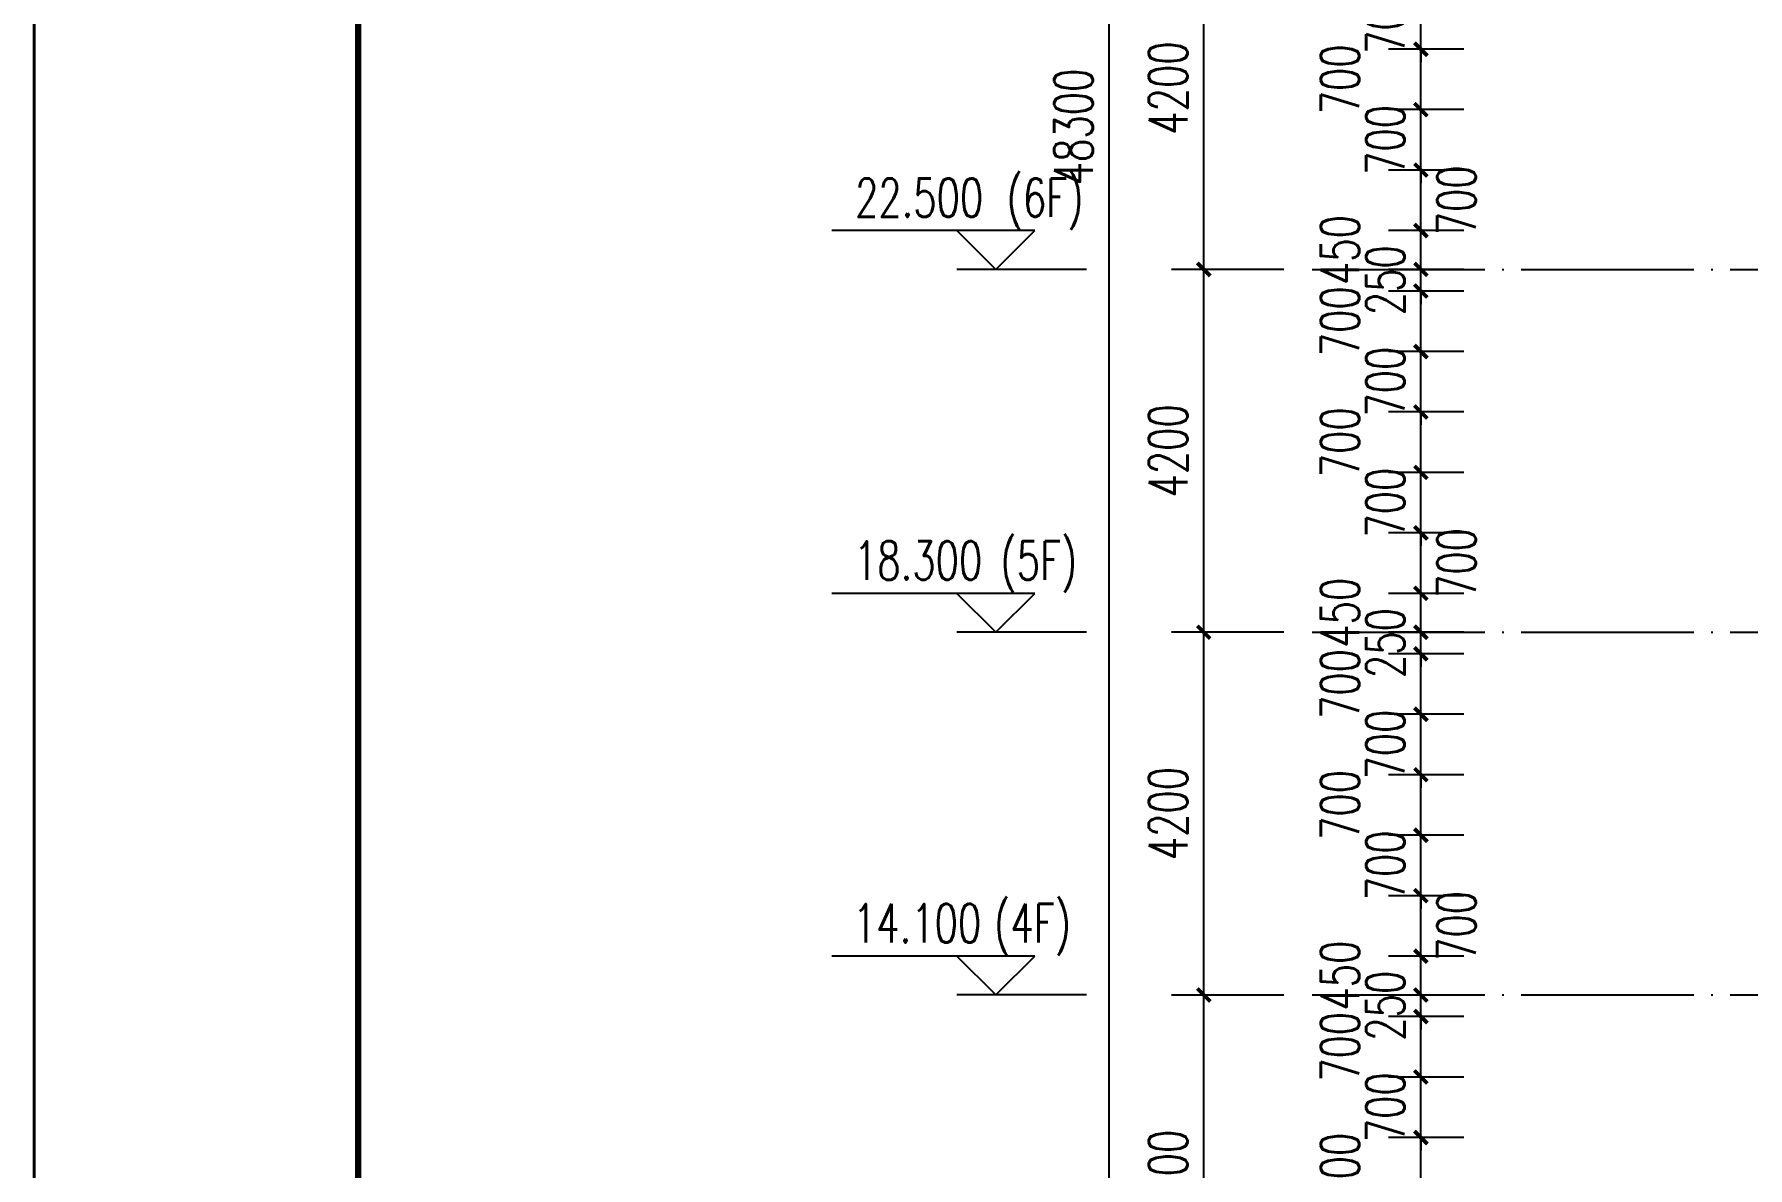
# Model space of a CAD drawing. Header units: millimetres. Extents: x 708158 to 1984082, y -168213 to -53.
# Drawn here: x 960458 to 980298, y -73857 to -60734 of the extents above; entities that cross this region are included whole.
import ezdxf

# ---------------------------------------------------------------- set-up
doc = ezdxf.new("R2010")
doc.units = ezdxf.units.MM
doc.header["$LTSCALE"] = 1000
doc.linetypes.add('DOTE', pattern=[2.42, 2, -0.2, 0.02, -0.2])
doc.layers.get('0').update_dxf_attribs({"color": 8})
for name, color, linetype in [('A-AXIS', 1, 'DOTE'), ('DIM_ELEV', 3, 'Continuous'), ('PUB_DIM', 3, 'Continuous'), ('PUB_TEXT', 7, 'Continuous')]:
    doc.layers.add(name, color=color, linetype=linetype)
doc.layers.add('图框', color=4, linetype='Continuous', lineweight=35)
doc.styles.add('_TCH_DIM', font='SIMPLEX', dxfattribs={"bigfont": 'GBCBIG'})
doc.styles.add('_TCH_DIM_T3', font='SIMPLEX', dxfattribs={"width": 0.705882, "bigfont": 'GBCBIG'})
doc.dimstyles.new('_TCH_ARCH&&150', dxfattribs={"dimtxt": 446.25, "dimasz": 150, "dimexe": 375, "dimexo": 450, "dimgap": 189.375, "dimtad": 1, "dimdec": 0, "dimzin": 0, "dimdsep": 46, "dimtxsty": '_TCH_DIM_T3', "dimblk": 'ARCHTICK', "dimcen": 0.09, "dimclrt": 7, "dimazin": 2, "dimtfac": 1, "dimtdec": 0, "dimtix": 1, "dimtmove": 2, "dimatfit": 3, "dimfxl": 1, "dimtolj": 1, "dimtzin": 0, "dimarcsym": 0})

# ---------------------------------------------------------------- blocks, each defined once
blk = doc.blocks.new('A$C998f5811')
at = {"layer": '图框', "color": 4}
for p, q in [((-126150, 89100), (-126150, 0)), ((0, 0), (0, 89100))]:
    blk.add_line(p, q, dxfattribs=at)
at = {"layer": '图框', "color": 4, "const_width": 74.2}
blk.add_lwpolyline([(-122400, 1500), (-1500, 1500), (-1500, 87600), (-122400, 87600)], close=True, dxfattribs=at)
blk = doc.blocks.new('_ArchTick')
at = {"color": 0, "linetype": 'ByBlock', "const_width": 0.3}
blk.add_lwpolyline([(-0.5, -0.5), (0.5, 0.5)], dxfattribs=at)
blk = doc.blocks.new('*D507')
at = {"layer": 'Defpoints', "color": 0, "transparency": 16777216}
for p in [(976513, -73507), (977461, -73507), (977461, -74207)]:
    blk.add_point(p, dxfattribs=at)
at = {"layer": 'PUB_DIM', "color": 0, "lineweight": -2, "transparency": 16777216}
for p, q in [((977011, -73507), (976138, -73507)), ((976513, -74207), (976513, -73507)), ((977011, -74207), (976138, -74207))]:
    blk.add_line(p, q, dxfattribs=at)
at = {"layer": 'PUB_DIM', "color": 0, "lineweight": -2, "transparency": 16777216, "xscale": 150, "yscale": 150, "zscale": 150}
for p, rotation in [((976513, -73507), 90), ((976513, -74207), 270)]:
    blk.add_blockref('_ArchTick', p, dxfattribs=dict(at, rotation=rotation))
at = {"layer": 'PUB_DIM', "color": 7, "transparency": 16777216, "insert": (975576, -73857), "char_height": 446.2, "attachment_point": 5, "rotation": 90, "style": '_TCH_DIM_T3'}
blk.add_mtext('\\A1;700', dxfattribs=at)
blk = doc.blocks.new('*D508')
at = {"layer": 'Defpoints', "color": 0, "transparency": 16777216}
for p in [(976513, -72807), (977461, -72807), (977461, -73507)]:
    blk.add_point(p, dxfattribs=at)
at = {"layer": 'PUB_DIM', "color": 0, "lineweight": -2, "transparency": 16777216}
for p, q in [((977011, -72807), (976138, -72807)), ((976513, -72807), (976513, -72657)), ((976513, -73507), (976513, -72807)), ((977011, -73507), (976138, -73507)), ((976513, -73507), (976513, -73657))]:
    blk.add_line(p, q, dxfattribs=at)
at = {"layer": 'PUB_DIM', "color": 0, "lineweight": -2, "transparency": 16777216, "xscale": 150, "yscale": 150, "zscale": 150}
for p, rotation in [((976513, -72807), 270), ((976513, -73507), 90)]:
    blk.add_blockref('_ArchTick', p, dxfattribs=dict(at, rotation=rotation))
at = {"layer": 'PUB_DIM', "color": 7, "transparency": 16777216, "insert": (976101, -73157), "char_height": 446.2, "attachment_point": 5, "rotation": 90, "style": '_TCH_DIM_T3'}
blk.add_mtext('\\A1;700', dxfattribs=at)
blk = doc.blocks.new('*D509')
at = {"layer": 'Defpoints', "color": 0, "transparency": 16777216}
for p in [(976513, -72107), (977461, -72107), (977461, -72807)]:
    blk.add_point(p, dxfattribs=at)
at = {"layer": 'PUB_DIM', "color": 0, "lineweight": -2, "transparency": 16777216}
for p, q in [((977011, -72107), (976138, -72107)), ((976513, -72807), (976513, -72107)), ((977011, -72807), (976138, -72807))]:
    blk.add_line(p, q, dxfattribs=at)
at = {"layer": 'PUB_DIM', "color": 0, "lineweight": -2, "transparency": 16777216, "xscale": 150, "yscale": 150, "zscale": 150}
for p, rotation in [((976513, -72107), 90), ((976513, -72807), 270)]:
    blk.add_blockref('_ArchTick', p, dxfattribs=dict(at, rotation=rotation))
at = {"layer": 'PUB_DIM', "color": 7, "transparency": 16777216, "insert": (975576, -72457), "char_height": 446.2, "attachment_point": 5, "rotation": 90, "style": '_TCH_DIM_T3'}
blk.add_mtext('\\A1;700', dxfattribs=at)
blk = doc.blocks.new('*D510')
at = {"layer": 'Defpoints', "color": 0, "transparency": 16777216}
for p in [(976513, -71857), (977461, -71857), (977461, -72107)]:
    blk.add_point(p, dxfattribs=at)
at = {"layer": 'PUB_DIM', "color": 0, "lineweight": -2, "transparency": 16777216}
for p, q in [((976513, -71857), (976513, -71707)), ((977011, -71857), (976138, -71857)), ((976513, -72107), (976513, -71857)), ((977011, -72107), (976138, -72107)), ((976513, -72107), (976513, -72257))]:
    blk.add_line(p, q, dxfattribs=at)
at = {"layer": 'PUB_DIM', "color": 0, "lineweight": -2, "transparency": 16777216, "xscale": 150, "yscale": 150, "zscale": 150}
for p, rotation in [((976513, -71857), 270), ((976513, -72107), 90)]:
    blk.add_blockref('_ArchTick', p, dxfattribs=dict(at, rotation=rotation))
at = {"layer": 'PUB_DIM', "color": 7, "transparency": 16777216, "insert": (976101, -71982), "char_height": 446.2, "attachment_point": 5, "rotation": 90, "style": '_TCH_DIM_T3'}
blk.add_mtext('\\A1;250', dxfattribs=at)
blk = doc.blocks.new('*D511')
at = {"layer": 'Defpoints', "color": 0, "transparency": 16777216}
for p in [(976513, -71407), (977461, -71407), (977461, -71857)]:
    blk.add_point(p, dxfattribs=at)
at = {"layer": 'PUB_DIM', "color": 0, "lineweight": -2, "transparency": 16777216}
for p, q in [((977011, -71407), (976138, -71407)), ((976513, -71857), (976513, -71407)), ((977011, -71857), (976138, -71857))]:
    blk.add_line(p, q, dxfattribs=at)
at = {"layer": 'PUB_DIM', "color": 0, "lineweight": -2, "transparency": 16777216, "xscale": 150, "yscale": 150, "zscale": 150}
for p, rotation in [((976513, -71407), 90), ((976513, -71857), 270)]:
    blk.add_blockref('_ArchTick', p, dxfattribs=dict(at, rotation=rotation))
at = {"layer": 'PUB_DIM', "color": 7, "transparency": 16777216, "insert": (975576, -71632), "char_height": 446.2, "attachment_point": 5, "rotation": 90, "style": '_TCH_DIM_T3'}
blk.add_mtext('\\A1;450', dxfattribs=at)
blk = doc.blocks.new('*D512')
at = {"layer": 'Defpoints', "color": 0, "transparency": 16777216}
for p in [(976513, -70707), (977461, -70707), (977461, -71407)]:
    blk.add_point(p, dxfattribs=at)
at = {"layer": 'PUB_DIM', "color": 0, "lineweight": -2, "transparency": 16777216}
for p, q in [((977011, -70707), (976138, -70707)), ((976513, -71407), (976513, -70707)), ((977011, -71407), (976138, -71407))]:
    blk.add_line(p, q, dxfattribs=at)
at = {"layer": 'PUB_DIM', "color": 0, "lineweight": -2, "transparency": 16777216, "xscale": 150, "yscale": 150, "zscale": 150}
for p, rotation in [((976513, -70707), 90), ((976513, -71407), 270)]:
    blk.add_blockref('_ArchTick', p, dxfattribs=dict(at, rotation=rotation))
at = {"layer": 'PUB_DIM', "color": 7, "transparency": 16777216, "insert": (976926, -71057), "char_height": 446.2, "attachment_point": 5, "rotation": 90, "style": '_TCH_DIM_T3'}
blk.add_mtext('\\A1;700', dxfattribs=at)
blk = doc.blocks.new('*D513')
at = {"layer": 'Defpoints', "color": 0, "transparency": 16777216}
for p in [(976513, -70007), (977461, -70007), (977461, -70707)]:
    blk.add_point(p, dxfattribs=at)
at = {"layer": 'PUB_DIM', "color": 0, "lineweight": -2, "transparency": 16777216}
for p, q in [((977011, -70007), (976138, -70007)), ((976513, -70007), (976513, -69857)), ((976513, -70707), (976513, -70007)), ((977011, -70707), (976138, -70707)), ((976513, -70707), (976513, -70857))]:
    blk.add_line(p, q, dxfattribs=at)
at = {"layer": 'PUB_DIM', "color": 0, "lineweight": -2, "transparency": 16777216, "xscale": 150, "yscale": 150, "zscale": 150}
for p, rotation in [((976513, -70007), 270), ((976513, -70707), 90)]:
    blk.add_blockref('_ArchTick', p, dxfattribs=dict(at, rotation=rotation))
at = {"layer": 'PUB_DIM', "color": 7, "transparency": 16777216, "insert": (976101, -70357), "char_height": 446.2, "attachment_point": 5, "rotation": 90, "style": '_TCH_DIM_T3'}
blk.add_mtext('\\A1;700', dxfattribs=at)
blk = doc.blocks.new('*D514')
at = {"layer": 'Defpoints', "color": 0, "transparency": 16777216}
for p in [(976513, -69307), (977461, -69307), (977461, -70007)]:
    blk.add_point(p, dxfattribs=at)
at = {"layer": 'PUB_DIM', "color": 0, "lineweight": -2, "transparency": 16777216}
for p, q in [((977011, -69307), (976138, -69307)), ((976513, -70007), (976513, -69307)), ((977011, -70007), (976138, -70007))]:
    blk.add_line(p, q, dxfattribs=at)
at = {"layer": 'PUB_DIM', "color": 0, "lineweight": -2, "transparency": 16777216, "xscale": 150, "yscale": 150, "zscale": 150}
for p, rotation in [((976513, -69307), 90), ((976513, -70007), 270)]:
    blk.add_blockref('_ArchTick', p, dxfattribs=dict(at, rotation=rotation))
at = {"layer": 'PUB_DIM', "color": 7, "transparency": 16777216, "insert": (975576, -69657), "char_height": 446.2, "attachment_point": 5, "rotation": 90, "style": '_TCH_DIM_T3'}
blk.add_mtext('\\A1;700', dxfattribs=at)
blk = doc.blocks.new('*D515')
at = {"layer": 'Defpoints', "color": 0, "transparency": 16777216}
for p in [(976513, -68607), (977461, -68607), (977461, -69307)]:
    blk.add_point(p, dxfattribs=at)
at = {"layer": 'PUB_DIM', "color": 0, "lineweight": -2, "transparency": 16777216}
for p, q in [((977011, -68607), (976138, -68607)), ((976513, -68607), (976513, -68457)), ((976513, -69307), (976513, -68607)), ((977011, -69307), (976138, -69307)), ((976513, -69307), (976513, -69457))]:
    blk.add_line(p, q, dxfattribs=at)
at = {"layer": 'PUB_DIM', "color": 0, "lineweight": -2, "transparency": 16777216, "xscale": 150, "yscale": 150, "zscale": 150}
for p, rotation in [((976513, -68607), 270), ((976513, -69307), 90)]:
    blk.add_blockref('_ArchTick', p, dxfattribs=dict(at, rotation=rotation))
at = {"layer": 'PUB_DIM', "color": 7, "transparency": 16777216, "insert": (976101, -68957), "char_height": 446.2, "attachment_point": 5, "rotation": 90, "style": '_TCH_DIM_T3'}
blk.add_mtext('\\A1;700', dxfattribs=at)
blk = doc.blocks.new('*D516')
at = {"layer": 'Defpoints', "color": 0, "transparency": 16777216}
for p in [(976513, -67907), (977461, -67907), (977461, -68607)]:
    blk.add_point(p, dxfattribs=at)
at = {"layer": 'PUB_DIM', "color": 0, "lineweight": -2, "transparency": 16777216}
for p, q in [((977011, -67907), (976138, -67907)), ((976513, -68607), (976513, -67907)), ((977011, -68607), (976138, -68607))]:
    blk.add_line(p, q, dxfattribs=at)
at = {"layer": 'PUB_DIM', "color": 0, "lineweight": -2, "transparency": 16777216, "xscale": 150, "yscale": 150, "zscale": 150}
for p, rotation in [((976513, -67907), 90), ((976513, -68607), 270)]:
    blk.add_blockref('_ArchTick', p, dxfattribs=dict(at, rotation=rotation))
at = {"layer": 'PUB_DIM', "color": 7, "transparency": 16777216, "insert": (975576, -68257), "char_height": 446.2, "attachment_point": 5, "rotation": 90, "style": '_TCH_DIM_T3'}
blk.add_mtext('\\A1;700', dxfattribs=at)
blk = doc.blocks.new('*D517')
at = {"layer": 'Defpoints', "color": 0, "transparency": 16777216}
for p in [(976513, -67657), (977461, -67657), (977461, -67907)]:
    blk.add_point(p, dxfattribs=at)
at = {"layer": 'PUB_DIM', "color": 0, "lineweight": -2, "transparency": 16777216}
for p, q in [((976513, -67657), (976513, -67507)), ((977011, -67657), (976138, -67657)), ((976513, -67907), (976513, -67657)), ((977011, -67907), (976138, -67907)), ((976513, -67907), (976513, -68057))]:
    blk.add_line(p, q, dxfattribs=at)
at = {"layer": 'PUB_DIM', "color": 0, "lineweight": -2, "transparency": 16777216, "xscale": 150, "yscale": 150, "zscale": 150}
for p, rotation in [((976513, -67657), 270), ((976513, -67907), 90)]:
    blk.add_blockref('_ArchTick', p, dxfattribs=dict(at, rotation=rotation))
at = {"layer": 'PUB_DIM', "color": 7, "transparency": 16777216, "insert": (976101, -67782), "char_height": 446.2, "attachment_point": 5, "rotation": 90, "style": '_TCH_DIM_T3'}
blk.add_mtext('\\A1;250', dxfattribs=at)
blk = doc.blocks.new('*D518')
at = {"layer": 'Defpoints', "color": 0, "transparency": 16777216}
for p in [(976513, -67207), (977461, -67207), (977461, -67657)]:
    blk.add_point(p, dxfattribs=at)
at = {"layer": 'PUB_DIM', "color": 0, "lineweight": -2, "transparency": 16777216}
for p, q in [((977011, -67207), (976138, -67207)), ((976513, -67657), (976513, -67207)), ((977011, -67657), (976138, -67657))]:
    blk.add_line(p, q, dxfattribs=at)
at = {"layer": 'PUB_DIM', "color": 0, "lineweight": -2, "transparency": 16777216, "xscale": 150, "yscale": 150, "zscale": 150}
for p, rotation in [((976513, -67207), 90), ((976513, -67657), 270)]:
    blk.add_blockref('_ArchTick', p, dxfattribs=dict(at, rotation=rotation))
at = {"layer": 'PUB_DIM', "color": 7, "transparency": 16777216, "insert": (975576, -67432), "char_height": 446.2, "attachment_point": 5, "rotation": 90, "style": '_TCH_DIM_T3'}
blk.add_mtext('\\A1;450', dxfattribs=at)
blk = doc.blocks.new('*D519')
at = {"layer": 'Defpoints', "color": 0, "transparency": 16777216}
for p in [(976513, -66507), (977461, -66507), (977461, -67207)]:
    blk.add_point(p, dxfattribs=at)
at = {"layer": 'PUB_DIM', "color": 0, "lineweight": -2, "transparency": 16777216}
for p, q in [((977011, -66507), (976138, -66507)), ((976513, -67207), (976513, -66507)), ((977011, -67207), (976138, -67207))]:
    blk.add_line(p, q, dxfattribs=at)
at = {"layer": 'PUB_DIM', "color": 0, "lineweight": -2, "transparency": 16777216, "xscale": 150, "yscale": 150, "zscale": 150}
for p, rotation in [((976513, -66507), 90), ((976513, -67207), 270)]:
    blk.add_blockref('_ArchTick', p, dxfattribs=dict(at, rotation=rotation))
at = {"layer": 'PUB_DIM', "color": 7, "transparency": 16777216, "insert": (976926, -66857), "char_height": 446.2, "attachment_point": 5, "rotation": 90, "style": '_TCH_DIM_T3'}
blk.add_mtext('\\A1;700', dxfattribs=at)
blk = doc.blocks.new('*D520')
at = {"layer": 'Defpoints', "color": 0, "transparency": 16777216}
for p in [(976513, -65807), (977461, -65807), (977461, -66507)]:
    blk.add_point(p, dxfattribs=at)
at = {"layer": 'PUB_DIM', "color": 0, "lineweight": -2, "transparency": 16777216}
for p, q in [((976513, -65807), (976513, -65657)), ((977011, -65807), (976138, -65807)), ((976513, -66507), (976513, -65807)), ((977011, -66507), (976138, -66507)), ((976513, -66507), (976513, -66657))]:
    blk.add_line(p, q, dxfattribs=at)
at = {"layer": 'PUB_DIM', "color": 0, "lineweight": -2, "transparency": 16777216, "xscale": 150, "yscale": 150, "zscale": 150}
for p, rotation in [((976513, -65807), 270), ((976513, -66507), 90)]:
    blk.add_blockref('_ArchTick', p, dxfattribs=dict(at, rotation=rotation))
at = {"layer": 'PUB_DIM', "color": 7, "transparency": 16777216, "insert": (976101, -66157), "char_height": 446.2, "attachment_point": 5, "rotation": 90, "style": '_TCH_DIM_T3'}
blk.add_mtext('\\A1;700', dxfattribs=at)
blk = doc.blocks.new('*D521')
at = {"layer": 'Defpoints', "color": 0, "transparency": 16777216}
for p in [(976513, -65107), (977461, -65107), (977461, -65807)]:
    blk.add_point(p, dxfattribs=at)
at = {"layer": 'PUB_DIM', "color": 0, "lineweight": -2, "transparency": 16777216}
for p, q in [((977011, -65107), (976138, -65107)), ((976513, -65807), (976513, -65107)), ((977011, -65807), (976138, -65807))]:
    blk.add_line(p, q, dxfattribs=at)
at = {"layer": 'PUB_DIM', "color": 0, "lineweight": -2, "transparency": 16777216, "xscale": 150, "yscale": 150, "zscale": 150}
for p, rotation in [((976513, -65107), 90), ((976513, -65807), 270)]:
    blk.add_blockref('_ArchTick', p, dxfattribs=dict(at, rotation=rotation))
at = {"layer": 'PUB_DIM', "color": 7, "transparency": 16777216, "insert": (975576, -65457), "char_height": 446.2, "attachment_point": 5, "rotation": 90, "style": '_TCH_DIM_T3'}
blk.add_mtext('\\A1;700', dxfattribs=at)
blk = doc.blocks.new('*D522')
at = {"layer": 'Defpoints', "color": 0, "transparency": 16777216}
for p in [(976513, -64407), (977461, -64407), (977461, -65107)]:
    blk.add_point(p, dxfattribs=at)
at = {"layer": 'PUB_DIM', "color": 0, "lineweight": -2, "transparency": 16777216}
for p, q in [((976513, -64407), (976513, -64257)), ((977011, -64407), (976138, -64407)), ((976513, -65107), (976513, -64407)), ((977011, -65107), (976138, -65107)), ((976513, -65107), (976513, -65257))]:
    blk.add_line(p, q, dxfattribs=at)
at = {"layer": 'PUB_DIM', "color": 0, "lineweight": -2, "transparency": 16777216, "xscale": 150, "yscale": 150, "zscale": 150}
for p, rotation in [((976513, -64407), 270), ((976513, -65107), 90)]:
    blk.add_blockref('_ArchTick', p, dxfattribs=dict(at, rotation=rotation))
at = {"layer": 'PUB_DIM', "color": 7, "transparency": 16777216, "insert": (976101, -64757), "char_height": 446.2, "attachment_point": 5, "rotation": 90, "style": '_TCH_DIM_T3'}
blk.add_mtext('\\A1;700', dxfattribs=at)
blk = doc.blocks.new('*D523')
at = {"layer": 'Defpoints', "color": 0, "transparency": 16777216}
for p in [(976513, -63707), (977461, -63707), (977461, -64407)]:
    blk.add_point(p, dxfattribs=at)
at = {"layer": 'PUB_DIM', "color": 0, "lineweight": -2, "transparency": 16777216}
for p, q in [((977011, -63707), (976138, -63707)), ((976513, -64407), (976513, -63707)), ((977011, -64407), (976138, -64407))]:
    blk.add_line(p, q, dxfattribs=at)
at = {"layer": 'PUB_DIM', "color": 0, "lineweight": -2, "transparency": 16777216, "xscale": 150, "yscale": 150, "zscale": 150}
for p, rotation in [((976513, -63707), 90), ((976513, -64407), 270)]:
    blk.add_blockref('_ArchTick', p, dxfattribs=dict(at, rotation=rotation))
at = {"layer": 'PUB_DIM', "color": 7, "transparency": 16777216, "insert": (975576, -64057), "char_height": 446.2, "attachment_point": 5, "rotation": 90, "style": '_TCH_DIM_T3'}
blk.add_mtext('\\A1;700', dxfattribs=at)
blk = doc.blocks.new('*D524')
at = {"layer": 'Defpoints', "color": 0, "transparency": 16777216}
for p in [(976513, -63457), (977461, -63457), (977461, -63707)]:
    blk.add_point(p, dxfattribs=at)
at = {"layer": 'PUB_DIM', "color": 0, "lineweight": -2, "transparency": 16777216}
for p, q in [((977011, -63457), (976138, -63457)), ((976513, -63457), (976513, -63307)), ((976513, -63707), (976513, -63457)), ((977011, -63707), (976138, -63707)), ((976513, -63707), (976513, -63857))]:
    blk.add_line(p, q, dxfattribs=at)
at = {"layer": 'PUB_DIM', "color": 0, "lineweight": -2, "transparency": 16777216, "xscale": 150, "yscale": 150, "zscale": 150}
for p, rotation in [((976513, -63457), 270), ((976513, -63707), 90)]:
    blk.add_blockref('_ArchTick', p, dxfattribs=dict(at, rotation=rotation))
at = {"layer": 'PUB_DIM', "color": 7, "transparency": 16777216, "insert": (976101, -63582), "char_height": 446.2, "attachment_point": 5, "rotation": 90, "style": '_TCH_DIM_T3'}
blk.add_mtext('\\A1;250', dxfattribs=at)
blk = doc.blocks.new('*D525')
at = {"layer": 'Defpoints', "color": 0, "transparency": 16777216}
for p in [(976513, -63007), (977461, -63007), (977461, -63457)]:
    blk.add_point(p, dxfattribs=at)
at = {"layer": 'PUB_DIM', "color": 0, "lineweight": -2, "transparency": 16777216}
for p, q in [((977011, -63007), (976138, -63007)), ((976513, -63457), (976513, -63007)), ((977011, -63457), (976138, -63457))]:
    blk.add_line(p, q, dxfattribs=at)
at = {"layer": 'PUB_DIM', "color": 0, "lineweight": -2, "transparency": 16777216, "xscale": 150, "yscale": 150, "zscale": 150}
for p, rotation in [((976513, -63007), 90), ((976513, -63457), 270)]:
    blk.add_blockref('_ArchTick', p, dxfattribs=dict(at, rotation=rotation))
at = {"layer": 'PUB_DIM', "color": 7, "transparency": 16777216, "insert": (975576, -63232), "char_height": 446.2, "attachment_point": 5, "rotation": 90, "style": '_TCH_DIM_T3'}
blk.add_mtext('\\A1;450', dxfattribs=at)
blk = doc.blocks.new('*D526')
at = {"layer": 'Defpoints', "color": 0, "transparency": 16777216}
for p in [(976513, -62307), (977461, -62307), (977461, -63007)]:
    blk.add_point(p, dxfattribs=at)
at = {"layer": 'PUB_DIM', "color": 0, "lineweight": -2, "transparency": 16777216}
for p, q in [((977011, -62307), (976138, -62307)), ((976513, -63007), (976513, -62307)), ((977011, -63007), (976138, -63007))]:
    blk.add_line(p, q, dxfattribs=at)
at = {"layer": 'PUB_DIM', "color": 0, "lineweight": -2, "transparency": 16777216, "xscale": 150, "yscale": 150, "zscale": 150}
for p, rotation in [((976513, -62307), 90), ((976513, -63007), 270)]:
    blk.add_blockref('_ArchTick', p, dxfattribs=dict(at, rotation=rotation))
at = {"layer": 'PUB_DIM', "color": 7, "transparency": 16777216, "insert": (976926, -62657), "char_height": 446.2, "attachment_point": 5, "rotation": 90, "style": '_TCH_DIM_T3'}
blk.add_mtext('\\A1;700', dxfattribs=at)
blk = doc.blocks.new('*D527')
at = {"layer": 'Defpoints', "color": 0, "transparency": 16777216}
for p in [(976513, -61607), (977461, -61607), (977461, -62307)]:
    blk.add_point(p, dxfattribs=at)
at = {"layer": 'PUB_DIM', "color": 0, "lineweight": -2, "transparency": 16777216}
for p, q in [((976513, -61607), (976513, -61457)), ((977011, -61607), (976138, -61607)), ((976513, -62307), (976513, -61607)), ((977011, -62307), (976138, -62307)), ((976513, -62307), (976513, -62457))]:
    blk.add_line(p, q, dxfattribs=at)
at = {"layer": 'PUB_DIM', "color": 0, "lineweight": -2, "transparency": 16777216, "xscale": 150, "yscale": 150, "zscale": 150}
for p, rotation in [((976513, -61607), 270), ((976513, -62307), 90)]:
    blk.add_blockref('_ArchTick', p, dxfattribs=dict(at, rotation=rotation))
at = {"layer": 'PUB_DIM', "color": 7, "transparency": 16777216, "insert": (976101, -61957), "char_height": 446.2, "attachment_point": 5, "rotation": 90, "style": '_TCH_DIM_T3'}
blk.add_mtext('\\A1;700', dxfattribs=at)
blk = doc.blocks.new('*D528')
at = {"layer": 'Defpoints', "color": 0, "transparency": 16777216}
for p in [(976513, -60907), (977461, -60907), (977461, -61607)]:
    blk.add_point(p, dxfattribs=at)
at = {"layer": 'PUB_DIM', "color": 0, "lineweight": -2, "transparency": 16777216}
for p, q in [((977011, -60907), (976138, -60907)), ((976513, -61607), (976513, -60907)), ((977011, -61607), (976138, -61607))]:
    blk.add_line(p, q, dxfattribs=at)
at = {"layer": 'PUB_DIM', "color": 0, "lineweight": -2, "transparency": 16777216, "xscale": 150, "yscale": 150, "zscale": 150}
for p, rotation in [((976513, -60907), 90), ((976513, -61607), 270)]:
    blk.add_blockref('_ArchTick', p, dxfattribs=dict(at, rotation=rotation))
at = {"layer": 'PUB_DIM', "color": 7, "transparency": 16777216, "insert": (975576, -61257), "char_height": 446.2, "attachment_point": 5, "rotation": 90, "style": '_TCH_DIM_T3'}
blk.add_mtext('\\A1;700', dxfattribs=at)
blk = doc.blocks.new('*D529')
at = {"layer": 'Defpoints', "color": 0, "transparency": 16777216}
for p in [(976513, -60207), (977461, -60207), (977461, -60907)]:
    blk.add_point(p, dxfattribs=at)
at = {"layer": 'PUB_DIM', "color": 0, "lineweight": -2, "transparency": 16777216}
for p, q in [((976513, -60207), (976513, -60057)), ((977011, -60207), (976138, -60207)), ((976513, -60907), (976513, -60207)), ((977011, -60907), (976138, -60907)), ((976513, -60907), (976513, -61057))]:
    blk.add_line(p, q, dxfattribs=at)
at = {"layer": 'PUB_DIM', "color": 0, "lineweight": -2, "transparency": 16777216, "xscale": 150, "yscale": 150, "zscale": 150}
for p, rotation in [((976513, -60207), 270), ((976513, -60907), 90)]:
    blk.add_blockref('_ArchTick', p, dxfattribs=dict(at, rotation=rotation))
at = {"layer": 'PUB_DIM', "color": 7, "transparency": 16777216, "insert": (976101, -60557), "char_height": 446.2, "attachment_point": 5, "rotation": 90, "style": '_TCH_DIM_T3'}
blk.add_mtext('\\A1;700', dxfattribs=at)
blk = doc.blocks.new('*D779')
at = {"layer": 'Defpoints', "color": 0, "transparency": 16777216}
for p in [(972902, -37657), (975375, -37657), (975375, -85957)]:
    blk.add_point(p, dxfattribs=at)
at = {"layer": 'PUB_DIM', "color": 0, "lineweight": -2, "transparency": 16777216}
for p, q in [((974925, -37657), (972527, -37657)), ((972902, -85957), (972902, -37657)), ((974925, -85957), (972527, -85957))]:
    blk.add_line(p, q, dxfattribs=at)
at = {"layer": 'PUB_DIM', "color": 0, "lineweight": -2, "transparency": 16777216, "xscale": 150, "yscale": 150, "zscale": 150}
for p, rotation in [((972902, -37657), 90), ((972902, -85957), 270)]:
    blk.add_blockref('_ArchTick', p, dxfattribs=dict(at, rotation=rotation))
at = {"layer": 'PUB_DIM', "color": 7, "transparency": 16777216, "insert": (972490, -61807), "char_height": 446.2, "attachment_point": 5, "rotation": 90, "style": '_TCH_DIM_T3'}
blk.add_mtext('\\A1;48300', dxfattribs=at)
blk = doc.blocks.new('*D782')
at = {"layer": 'Defpoints', "color": 0, "transparency": 16777216}
for p in [(973999, -71857), (975375, -71857), (975375, -76057)]:
    blk.add_point(p, dxfattribs=at)
at = {"layer": 'PUB_DIM', "color": 0, "lineweight": -2, "transparency": 16777216}
for p, q in [((974925, -71857), (973624, -71857)), ((973999, -76057), (973999, -71857)), ((974925, -76057), (973624, -76057))]:
    blk.add_line(p, q, dxfattribs=at)
at = {"layer": 'PUB_DIM', "color": 0, "lineweight": -2, "transparency": 16777216, "xscale": 150, "yscale": 150, "zscale": 150}
for p, rotation in [((973999, -71857), 90), ((973999, -76057), 270)]:
    blk.add_blockref('_ArchTick', p, dxfattribs=dict(at, rotation=rotation))
at = {"layer": 'PUB_DIM', "color": 7, "transparency": 16777216, "insert": (973586, -73957), "char_height": 446.2, "attachment_point": 5, "rotation": 90, "style": '_TCH_DIM_T3'}
blk.add_mtext('\\A1;4200', dxfattribs=at)
blk = doc.blocks.new('*D783')
at = {"layer": 'Defpoints', "color": 0, "transparency": 16777216}
for p in [(973999, -67657), (975375, -67657), (975375, -71857)]:
    blk.add_point(p, dxfattribs=at)
at = {"layer": 'PUB_DIM', "color": 0, "lineweight": -2, "transparency": 16777216}
for p, q in [((974925, -67657), (973624, -67657)), ((973999, -71857), (973999, -67657)), ((974925, -71857), (973624, -71857))]:
    blk.add_line(p, q, dxfattribs=at)
at = {"layer": 'PUB_DIM', "color": 0, "lineweight": -2, "transparency": 16777216, "xscale": 150, "yscale": 150, "zscale": 150}
for p, rotation in [((973999, -67657), 90), ((973999, -71857), 270)]:
    blk.add_blockref('_ArchTick', p, dxfattribs=dict(at, rotation=rotation))
at = {"layer": 'PUB_DIM', "color": 7, "transparency": 16777216, "insert": (973586, -69757), "char_height": 446.2, "attachment_point": 5, "rotation": 90, "style": '_TCH_DIM_T3'}
blk.add_mtext('\\A1;4200', dxfattribs=at)
blk = doc.blocks.new('*D784')
at = {"layer": 'Defpoints', "color": 0, "transparency": 16777216}
for p in [(973999, -63457), (975375, -63457), (975375, -67657)]:
    blk.add_point(p, dxfattribs=at)
at = {"layer": 'PUB_DIM', "color": 0, "lineweight": -2, "transparency": 16777216}
for p, q in [((974925, -63457), (973624, -63457)), ((973999, -67657), (973999, -63457)), ((974925, -67657), (973624, -67657))]:
    blk.add_line(p, q, dxfattribs=at)
at = {"layer": 'PUB_DIM', "color": 0, "lineweight": -2, "transparency": 16777216, "xscale": 150, "yscale": 150, "zscale": 150}
for p, rotation in [((973999, -63457), 90), ((973999, -67657), 270)]:
    blk.add_blockref('_ArchTick', p, dxfattribs=dict(at, rotation=rotation))
at = {"layer": 'PUB_DIM', "color": 7, "transparency": 16777216, "insert": (973586, -65557), "char_height": 446.2, "attachment_point": 5, "rotation": 90, "style": '_TCH_DIM_T3'}
blk.add_mtext('\\A1;4200', dxfattribs=at)
blk = doc.blocks.new('*D785')
at = {"layer": 'Defpoints', "color": 0, "transparency": 16777216}
for p in [(973999, -59257), (975375, -59257), (975375, -63457)]:
    blk.add_point(p, dxfattribs=at)
at = {"layer": 'PUB_DIM', "color": 0, "lineweight": -2, "transparency": 16777216}
for p, q in [((974925, -59257), (973624, -59257)), ((973999, -63457), (973999, -59257)), ((974925, -63457), (973624, -63457))]:
    blk.add_line(p, q, dxfattribs=at)
at = {"layer": 'PUB_DIM', "color": 0, "lineweight": -2, "transparency": 16777216, "xscale": 150, "yscale": 150, "zscale": 150}
for p, rotation in [((973999, -59257), 90), ((973999, -63457), 270)]:
    blk.add_blockref('_ArchTick', p, dxfattribs=dict(at, rotation=rotation))
at = {"layer": 'PUB_DIM', "color": 7, "transparency": 16777216, "insert": (973586, -61357), "char_height": 446.2, "attachment_point": 5, "rotation": 90, "style": '_TCH_DIM_T3'}
blk.add_mtext('\\A1;4200', dxfattribs=at)

msp = doc.modelspace()

# ---------------------------------------------------------------- linework, layer by layer
at = {"layer": 'A-AXIS'}
for p, q in [((975254, -63456.7), (1017240.9, -63456.7)), ((975254, -67656.7), (1017240.9, -67656.7)), ((975254, -71856.7), (1017240.9, -71856.7))]:
    msp.add_line(p, q, dxfattribs=at)
at = {"layer": 'DIM_ELEV'}
for p, q in [((972041.5, -63006.7), (969694, -63006.7)), ((971591.5, -63456.7), (971141.5, -63006.7)), ((971591.5, -63456.7), (972041.5, -63006.7)), ((972641.5, -63456.7), (971141.5, -63456.7)), ((972041.5, -67206.7), (969694, -67206.7)), ((971591.5, -67656.7), (971141.5, -67206.7)), ((971591.5, -67656.7), (972041.5, -67206.7)), ((972641.5, -67656.7), (971141.5, -67656.7)), ((972041.5, -71406.7), (969694, -71406.7)), ((971591.5, -71856.7), (971141.5, -71406.7)), ((971591.5, -71856.7), (972041.5, -71406.7)), ((972641.5, -71856.7), (971141.5, -71856.7))]:
    msp.add_line(p, q, dxfattribs=at)

# ---------------------------------------------------------------- block references
for p in [(960457.6, -107699.9), (1086607.6, -107699.9)]:
    msp.add_blockref('A$C998f5811', p)

# ---------------------------------------------------------------- texts
at = {"layer": 'PUB_TEXT', "style": '_TCH_DIM', "width": 0.705882}
for s, p in [('22.500', (969961, -62849.2)), ('(6F)', (971716, -62849.2)), ('18.300', (969949, -67049.2)), ('(5F)', (971644, -67049.2)), ('14.100', (969937, -71249.2)), ('(4F)', (971572, -71249.2))]:
    msp.add_text(s, height=446.25, dxfattribs=at).set_placement(p)

# ---------------------------------------------------------------- dimensions: what is measured, and where the dimension line sits
at = {"layer": 'PUB_DIM'}
for p1, p2, distance, picture, middle in [((975375.3, -85956.7), (975375.3, -37656.7), 2473.1, '*D779', (972489.7, -61806.7)), ((975375.3, -63456.7), (975375.3, -59256.7), 1376.7, '*D785', (973586.1, -61356.7)), ((977460.9, -60906.7), (977460.9, -60206.7), 947.8, '*D529', (976100.7, -60556.7)), ((977460.9, -62306.7), (977460.9, -61606.7), 947.8, '*D527', (976100.7, -61956.7)), ((977460.9, -63706.7), (977460.9, -63456.7), 947.8, '*D524', (976100.7, -63581.7)), ((975375.3, -67656.7), (975375.3, -63456.7), 1376.7, '*D784', (973586.1, -65556.7)), ((977460.9, -65106.7), (977460.9, -64406.7), 947.8, '*D522', (976100.7, -64756.7)), ((977460.9, -66506.7), (977460.9, -65806.7), 947.8, '*D520', (976100.7, -66156.7)), ((977460.9, -67906.7), (977460.9, -67656.7), 947.8, '*D517', (976100.7, -67781.7)), ((975375.3, -71856.7), (975375.3, -67656.7), 1376.7, '*D783', (973586.1, -69756.7)), ((977460.9, -69306.7), (977460.9, -68606.7), 947.8, '*D515', (976100.7, -68956.7)), ((977460.9, -70706.7), (977460.9, -70006.7), 947.8, '*D513', (976100.7, -70356.7)), ((977460.9, -72106.7), (977460.9, -71856.7), 947.8, '*D510', (976100.7, -71981.7)), ((975375.3, -76056.7), (975375.3, -71856.7), 1376.7, '*D782', (973586.1, -73956.7)), ((977460.9, -73506.7), (977460.9, -72806.7), 947.8, '*D508', (976100.7, -73156.7))]:
    dim = msp.add_aligned_dim(p1=p1, p2=p2, distance=distance, dimstyle='_TCH_ARCH&&150', dxfattribs=at)
    dim.commit()
    dim.dimension.update_dxf_attribs({"geometry": picture, "text_midpoint": middle})
for base, p1, p2, picture, middle in [((976513.2, -60906.7), (977460.9, -61606.7), (977460.9, -60906.7), '*D528', (975575.7, -61256.7)), ((976513.2, -62306.7), (977460.9, -63006.7), (977460.9, -62306.7), '*D526', (976925.7, -62656.7)), ((976513.2, -63006.7), (977460.9, -63456.7), (977460.9, -63006.7), '*D525', (975575.7, -63231.7)), ((976513.2, -63706.7), (977460.9, -64406.7), (977460.9, -63706.7), '*D523', (975575.7, -64056.7)), ((976513.2, -65106.7), (977460.9, -65806.7), (977460.9, -65106.7), '*D521', (975575.7, -65456.7)), ((976513.2, -66506.7), (977460.9, -67206.7), (977460.9, -66506.7), '*D519', (976925.7, -66856.7)), ((976513.2, -67206.7), (977460.9, -67656.7), (977460.9, -67206.7), '*D518', (975575.7, -67431.7)), ((976513.2, -67906.7), (977460.9, -68606.7), (977460.9, -67906.7), '*D516', (975575.7, -68256.7)), ((976513.2, -69306.7), (977460.9, -70006.7), (977460.9, -69306.7), '*D514', (975575.7, -69656.7)), ((976513.2, -70706.7), (977460.9, -71406.7), (977460.9, -70706.7), '*D512', (976925.7, -71056.7)), ((976513.2, -71406.7), (977460.9, -71856.7), (977460.9, -71406.7), '*D511', (975575.7, -71631.7)), ((976513.2, -72106.7), (977460.9, -72806.7), (977460.9, -72106.7), '*D509', (975575.7, -72456.7)), ((976513.2, -73506.7), (977460.9, -74206.7), (977460.9, -73506.7), '*D507', (975575.7, -73856.7))]:
    dim = msp.add_linear_dim(base=base, p1=p1, p2=p2, angle=90, dimstyle='_TCH_ARCH&&150', dxfattribs=at)
    dim.commit()
    dim.dimension.update_dxf_attribs({"geometry": picture, "text_midpoint": middle, "dimtype": 129})

doc.saveas('drawing.dxf')
